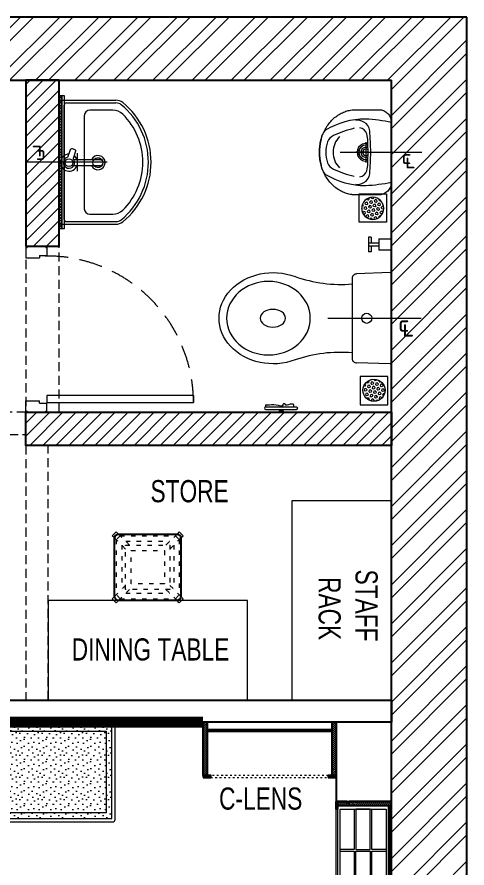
# Model space of a CAD drawing. Header units: feet. Extents: x 3148329 to 3155267, y -6063083 to -6048453.
# Drawn here: x 3153235 to 3155267, y -6052297 to -6048454 of the extents above; entities that cross this region are included whole.
import ezdxf

# ---------------------------------------------------------------- set-up
doc = ezdxf.new("R2010")
doc.units = ezdxf.units.FT
doc.header["$LTSCALE"] = 33
doc.header["$MEASUREMENT"] = 0
for name, pattern in [('a_p6_plan_L18$0$HIDDEN', [0.375, 0.25, -0.125]), ('ACAD_ISO03W100', [30, 12, -18]), ('CENTER', [2, 1.25, -0.25, 0.25, -0.25]), ('DOT2', [0.125, 0, -0.125]), ('HIDDEN', [9.524999999999995, 6.349999999999997, -3.174999999999998]), ('HIDDEN2', [4.7624999999999975, 3.174999999999998, -1.587499999999999])]:
    doc.linetypes.add(name, pattern=pattern)
doc.layers.add('A-WALL', color=1, linetype='Continuous')
for name, color, linetype, lineweight in [('centerline-toilets', 2, 'CENTER', 13), ('Door', 2, 'Continuous', 13), ('ele', 252, 'Continuous', 13), ('Fhitting', 152, 'Continuous', 30), ('HIDDEN LINE', 177, 'Continuous', 0), ('LENS-DIM', 252, 'Continuous', 5), ('LENS-DOOR', 34, 'Continuous', 20), ('LENS-HATCH', 251, 'Continuous', 5), ('LENS-PARTITION', 21, 'Continuous', 25), ('LENS-TEXT', 31, 'Continuous', 5), ('LENS_CURTAIN', 5, 'a_p6_plan_L18$0$HIDDEN', 9), ('LK-FF&E FLOOR', 1, 'Continuous', 9), ('LK-FF&E WALL', 1, 'Continuous', 9), ('LK-FLUTTED FINISH', 20, 'Continuous', 30), ('LN-ELEVATION-1', 81, 'Continuous', 25), ('LN-ELEVATION-2', 103, 'Continuous', 20), ('LN-ELEVATION-3', 125, 'Continuous', 18), ('LN-ELEVATION-4', 145, 'Continuous', 13), ('LN-ELEVATION-5', 167, 'Continuous', 5), ('LN-HATCH', 251, 'Continuous', 0), ('Mirror', 150, 'Continuous', 20), ('Panelling', 65, 'Continuous', 18), ('PARTITION', 22, 'Continuous', 30), ('PLANO-TXT', 252, 'Continuous', 5), ('Toilet', 5, 'Continuous', 9)]:
    doc.layers.add(name, color=color, linetype=linetype, lineweight=lineweight)
doc.styles.add('LK TXT', font='GILC____.TTF', dxfattribs={"height": 100})
doc.styles.get("Standard").update_dxf_attribs({"font": 'GILC____.TTF'})
pattern_1 = [(45, (7858054.083674966, 3504049.203216764), (-4.490128060534575, 4.490128060534575), [])]
pattern_2 = [(45, (3990327.293469645, 1709214.691590092), (-4.490128060534575, 4.490128060534575), [])]

# ---------------------------------------------------------------- blocks, each defined once
blk = doc.blocks.new('VC HD 1200')
at = {"layer": 'LN-HATCH', "ltscale": 0.5}
h = blk.add_hatch(dxfattribs=at)
h.set_pattern_fill('ANSI31', color=256, scale=2)
h.set_pattern_definition([(45, (3760859.752907088, 1795248.935917533), (-4.490128060534575, 4.490128060534575), [])])
h.paths.add_polyline_path([(-1200, 250), (-1200, 60), (-1194, 60), (-1194, 50), (-1200, 50), (-1200, 6), (-1182, 6), (-1182, 250)])
h = blk.add_hatch(dxfattribs=at)
h.set_pattern_fill('ANSI31', color=256, scale=2)
h.set_pattern_definition(pattern_1)
h.paths.add_polyline_path([(0, 250), (0, 60), (-6, 60), (-6, 50), (0, 50), (0, 6), (-18, 6), (-18, 250)])
h = blk.add_hatch(dxfattribs=at)
h.set_pattern_fill('ANSI31', color=256, scale=2)
h.set_pattern_definition([(45, (7858047.083674965, 3504049.203216764), (-4.490128060534575, 4.490128060534575), [])])
h.paths.add_polyline_path([(-1165, 6), (-1165, 0), (-1200, 0), (-1200, 6)])
h = blk.add_hatch(dxfattribs=at)
h.set_pattern_fill('ANSI31', color=256, scale=2)
h.set_pattern_definition(pattern_1)
h.paths.add_polyline_path([(-28, 6), (-28, 0), (0, 0), (0, 6)])
at = {"layer": 'LN-ELEVATION-1', "ltscale": 0.5}
for points in [[(-1200, 250), (-1200, 60), (-1194, 60), (-1194, 50), (-1200, 50), (-1200, 6), (-1182, 6), (-1182, 250)], [(-18, 238), (-1182, 238), (-1182, 244), (-18, 244)], [(0, 250), (0, 60), (-6, 60), (-6, 50), (0, 50), (0, 6), (-18, 6), (-18, 250)], [(-1165, 6), (-1165, 0), (-1200, 0), (-1200, 6)], [(-35, 6), (-35, 0), (0, 0), (0, 6)]]:
    blk.add_lwpolyline(points, close=True, dxfattribs=at)
at = {"layer": 'LN-ELEVATION-3', "ltscale": 0.5}
for p, q in [((-1182, 250), (-18, 250)), ((-1165, 6), (-35, 6)), ((-35, 0), (-1165, 0))]:
    blk.add_line(p, q, dxfattribs=at)
for points in [[(-1165.000000000465, 226), (-35, 226), (-35, 18), (-1165.000000000465, 18)], [(-1165.000000000465, 226), (-983.3333333334886, 226), (-983.3333333334886, 162), (-1165.000000000465, 162)], [(-975.3333333334886, 226), (-793.6666666665112, 226), (-793.6666666665112, 162), (-975.3333333334886, 162)], [(-785.6666666665112, 226), (-603.9999999995342, 226), (-603.9999999995342, 162), (-785.6666666665112, 162)], [(-595.9999999995342, 226), (-414.3333333325572, 226), (-414.3333333325572, 162), (-595.9999999995342, 162)], [(-406.3333333325572, 226), (-224.6666666655801, 226), (-224.6666666655801, 162), (-406.3333333325572, 162)], [(-216.6666666655801, 226), (-34.99999999860302, 226), (-34.99999999860302, 162), (-216.6666666655801, 162)], [(-1165.000000000465, 90), (-983.3333333334886, 90), (-983.3333333334886, 154), (-1165.000000000465, 154)], [(-975.3333333334886, 154), (-793.6666666665112, 154), (-793.6666666665112, 90), (-975.3333333334886, 90)], [(-785.6666666665112, 154), (-603.9999999995342, 154), (-603.9999999995342, 90), (-785.6666666665112, 90)], [(-595.9999999995342, 154), (-414.3333333325572, 154), (-414.3333333325572, 90), (-595.9999999995342, 90)], [(-406.3333333325572, 154), (-224.6666666655801, 154), (-224.6666666655801, 90), (-406.3333333325572, 90)], [(-216.6666666655801, 154), (-34.99999999860302, 154), (-34.99999999860302, 90), (-216.6666666655801, 90)], [(-1165.000000000465, 82), (-983.3333333334886, 82), (-983.3333333334886, 18), (-1165.000000000465, 18)], [(-975.3333333334886, 82), (-793.6666666665112, 82), (-793.6666666665112, 18), (-975.3333333334886, 18)], [(-785.6666666665112, 82), (-603.9999999995342, 82), (-603.9999999995342, 18), (-785.6666666665112, 18)], [(-595.9999999995342, 82), (-414.3333333325572, 82), (-414.3333333325572, 18), (-595.9999999995342, 18)], [(-406.3333333325572, 82), (-224.6666666655801, 82), (-224.6666666655801, 18), (-406.3333333325572, 18)], [(-216.6666666655801, 82), (-34.99999999860302, 82), (-34.99999999860302, 18), (-216.6666666655801, 18)]]:
    blk.add_lwpolyline(points, close=True, dxfattribs=at)
blk = doc.blocks.new('Stool')
at = {"layer": 'LN-ELEVATION-1', "ltscale": 0.5}
blk.add_lwpolyline([(-130, 300), (130, 300, -0.4142135623730951), (150, 280), (150, 20, -0.4142135623730951), (130, 0), (-130, 0, -0.4142135623730951), (-150, 20), (-150, 280, -0.4142135623730951)], format="xyb", close=True, dxfattribs=at)
at = {"layer": 'LN-ELEVATION-3', "linetype": 'ACAD_ISO03W100', "ltscale": 0.05}
for p, q in [((-100, 232.3223304701969), (-142.3743686703965, 274.6966991415247)), ((-142.3743686708621, 274.6966991410591), (-142.3743686708621, 25.30330085894093)), ((-82.3223304701969, 250), (-124.6966991401277, 292.374368671095)), ((-124.696699141059, 292.3743686703965), (124.6966991401277, 292.374368671095)), ((82.3223304701969, 250), (124.6966991401277, 292.374368671095)), ((100, 232.3223304701969), (142.3743686703965, 274.6966991415247)), ((142.3743686708621, 274.6966991410591), (142.3743686708621, 25.30330085894093)), ((-117.3743686703965, 249.6966991408263), (-117.3743686703965, 50.30330085847527)), ((-99.69669914059341, 267.3743686703965), (99.69669913966209, 267.374368671095)), ((117.3743686703965, 249.6966991408263), (117.3743686703965, 50.30330085847527)), ((-100, 67.67766952980308), (-142.3743686703965, 25.30330085847527)), ((-82.3223304701969, 50), (-124.6966991401277, 7.625631328905001)), ((82.3223304701969, 50), (124.6966991401277, 7.625631328905001)), ((100, 67.67766952980308), (142.3743686703965, 25.30330085847527)), ((-124.696699141059, 7.625631329603493), (124.6966991401277, 7.625631328905001)), ((-99.69669914059341, 32.62563132960349), (99.69669913966209, 32.625631328905))]:
    blk.add_line(p, q, dxfattribs=at)
for points in [[(-132.2008663183078, 299.8785358476453), (-124.696699141059, 292.3743686703965), (-142.3743686708621, 274.6966991410591), (-149.8785358476452, 282.200866318075)], [(132.2008663183078, 299.8785358476453), (124.696699141059, 292.3743686703965), (142.3743686708621, 274.6966991410591), (149.8785358476452, 282.200866318075)], [(-132.2008663183078, 0.1214641523547471), (-124.696699141059, 7.625631329603493), (-142.3743686708621, 25.30330085894093), (-149.8785358476452, 17.79913368192501)], [(132.2008663183078, 0.1214641523547471), (124.696699141059, 7.625631329603493), (142.3743686708621, 25.30330085894093), (149.8785358476452, 17.79913368192501)]]:
    blk.add_lwpolyline(points, dxfattribs=at)
for points in [[(-100, 250), (100, 250), (100, 50), (-100, 50)], [(-75, 225), (75, 225), (75, 75), (-75, 75)]]:
    blk.add_lwpolyline(points, close=True, dxfattribs=at)
at = {"layer": 'LN-ELEVATION-5', "ltscale": 0.5}
for points in [[(-149.8785358476452, 282.200866318075), (-160.0520382001996, 292.3743686706293), (-142.3743686708621, 310.0520381999668), (-132.2008663183078, 299.8785358478781)], [(149.8785358476452, 282.200866318075), (160.0520382001996, 292.3743686706293), (142.3743686708621, 310.0520381999668), (132.2008663183078, 299.8785358478781)], [(-149.8785358476452, 17.79913368192501), (-160.0520382001996, 7.625631329370662), (-142.3743686708621, -10.05203819996677), (-132.2008663183078, 0.1214641521219164)], [(149.8785358476452, 17.79913368192501), (160.0520382001996, 7.625631329370662), (142.3743686708621, -10.05203819996677), (132.2008663183078, 0.1214641521219164)]]:
    blk.add_lwpolyline(points, dxfattribs=at)
blk = doc.blocks.new('Wash Basin')
at = {"layer": 'PARTITION', "lineweight": 9}
h = blk.add_hatch(dxfattribs=at)
h.set_pattern_fill('ANSI38', color=256, scale=70, angle=989.9999999999998, style=0, double=1)
h.set_pattern_definition([(314.9999999999998, (-64.71346578747034, -33.324816188775), (6.187184335382297, 6.187184335382283), []), (44.99999999999993, (-64.71346578747034, -33.324816188775), (6.187184335382312, 18.56155300614686), [21.875, -13.125])])
h.paths.add_polyline_path([(300.0941287651658, -21.98777738679201), (-300.0941287651658, -22), (-300.0941287651658, -34), (300.0941287651658, -33.987777386792)])
at = {"layer": 'centerline-toilets', "linetype": 'HIDDEN', "ltscale": 10}
blk.add_line((0, -238.0678792903709), (0, 129.808006190935), dxfattribs=at)
at = {"layer": 'Mirror', "ltscale": 0.5}
blk.add_lwpolyline([(-300.0941287651658, -34), (-300.0941287651658, -46), (300.0941287651658, -46), (300.0941287651658, -34)], close=True, dxfattribs=at)
at = {"layer": 'Panelling', "lineweight": 9}
blk.add_lwpolyline([(-300.0941287651658, -22), (-300.0941287651658, -34), (300.0941287651658, -34), (300.0941287651658, -22)], close=True, dxfattribs=at)
at = {"layer": 'Toilet', "ltscale": 100}
for p, q in [((-280, -32.00000000058208), (-280, -278.3423135242919)), ((-270, -22.00000000058208), (270, -22.00000000058208)), ((280, -32.00000000058208), (280, -278.3423135242919)), ((-268, -55.00000000058207), (-268, -278.3423135242919)), ((-258, -45.00000000058207), (258, -45.00000000058207)), ((268, -55.00000000058207), (268, -278.3423135242919)), ((-14.75394256017171, -88.57836779823992), (-14.58294607303105, -207.8757586760221)), ((10.97367832274176, -207.8757587235195), (10.80268183583394, -88.55792254640254))]:
    blk.add_line(p, q, dxfattribs=at)
blk.add_lwpolyline([(23.11144540272653, -61.62355844548438), (57.69729334814474, -73.5425448747119, -0.4142135623700193), (61.41500012157485, -81.17003832559566), (57.50521344458684, -92.51523855014239, -0.4142135623687794), (49.87771999370306, -96.23294532380532), (16.08098082058132, -84.58590182231274)], format="xyb", dxfattribs=at)
blk.add_lwpolyline([(40.65695853624492, -103.2068005428882), (-41.09953799587674, -103.2068005428882)], dxfattribs=at)
blk.add_lwpolyline([(-235, -264.0271915069043, 0.1918964941694492), (-217.1874080155976, -308.7300831892808, 0.4202357661762754), (217.1874080155976, -308.7300831893172, 0.191896494169451), (235, -264.0271915069115), (235, -160.5000000005821, 0.4142135623730951), (210, -135.5000000005821), (-210, -135.5000000005821, 0.4142135623730951), (-235, -160.5000000005821)], format="xyb", close=True, dxfattribs=at)
for centre, radius in [((-1.975630321074277, -66.50000000058208), 17.5), ((-1.975630321074277, -196.7635957537459), 22.5)]:
    blk.add_circle(centre, radius, dxfattribs=at)
for centre, radius, start, end in [((-270, -32.00000000058208), 10, 90, 180), ((270, -32.00000000058208), 10, 0, 90), ((-258, -55.00000000058207), 10, 90, 180), ((258, -55.00000000058207), 10, 0, 90), ((-1.975630321074277, -197.065354476148), 32.14736256360053, 113.0897544120751, 66.24597926171971), ((-1.975630321074277, -196.7635957537459), 20.45924138120723, 128.0403438055863, 237.2899289984687), ((-1.975630321074277, -196.7635957537459), 20.45924138120723, 304.4732923270086, 50.73322655079215), ((-230, -278.3423135242919), 50, 180, 218.4460647329942), ((-230, -278.3423135242919), 38, 180, 218.4460647329942), ((0, -89.25957125263085), 335.7404287479508, 219.3129523468507, 320.6870476531492), ((230, -278.3423135242919), 38, 321.5539352670057, 0), ((230, -278.3423135242919), 50, 321.5539352670057, 0), ((0, -89.26318603751132), 347.736813963071, 219.2825773815098, 320.7174226184902)]:
    blk.add_arc(centre, radius, start, end, dxfattribs=at)
for centre, major_axis, ratio, start_param, end_param in [((-1.975630321074277, -66.50000000058208), (-0.0007244262846731, 38.33493659709939), 0.9999999997470119, 4.720493185551212, 9.081981632517541), ((-1.975630321074277, -66.50000000058208), (-0.161652407392657, -25.55611315046938), 0.9999999997364025, 1.769108159146172, 7.074098355705205), ((-1.975630321074277, -66.50000000058208), (-0.0007244262846731, 38.33493659709939), 0.9999999997470119, 3.484555387064545, 4.08357603994855), ((-1.80463387700729, -207.8757586997708), (-9.035631208577575, 9.035631208577575), 0.9999999999964067, 0.7853981615407268, 3.926990815130519)]:
    blk.add_ellipse(centre, major_axis=major_axis, ratio=ratio, start_param=start_param, end_param=end_param, dxfattribs=at)
at = {"layer": 'centerline-toilets', "linetype": 'DOT2', "insert": (33.33187728072517, 61.84688704169094), "char_height": 75, "width": 495.826660318515, "attachment_point": 5, "rotation": 90}
blk.add_mtext('{\\fISOCPEUR|b0|i0|c0|p34;℄}', dxfattribs=at)
blk = doc.blocks.new('DLF-RSP-AR-CD-DWG-4DT-3113$0$X-TYPICAL TOILET UPPER FLOORS - 02$0$urinals')
at = {"layer": 'Toilet'}
for p, q in [((-4.5475e-12, -15.56661428403458), (-4.5475e-12, 8.286377168158651)), ((-46.09715475669872, -115.0000000000218), (46.09715475669327, -115.0000000000218)), ((-2.7285e-12, -105.4429753783333), (-2.7285e-12, -161.0971547567169))]:
    blk.add_line(p, q, dxfattribs=at)
blk.add_lwpolyline([(134.9999999999991, 0), (-134.9999999999991, 0, 0.0369487664006767), (-149.9999999999982, -116.1503670555612, 0.1380941034158666), (-99.77423321075003, -297.0872948749238, 0.2217213641091726), (-52.01775628641091, -317.8890631478586, 0.0626559245730378), (-8.49796933122e-05, -325.0000017671497, 0.0626559245730475), (52.01758632703338, -317.8890631478586, 0.2217207008690154), (99.77423321075003, -297.0872948749238, 0.1380941034158641), (149.9999999999982, -116.1503670555685, 0.0369487664006777)], format="xyb", close=True, dxfattribs=at)
for centre, radius, start, end in [((-94.27481093352071, -144.9234715912316), 47.11810289109449, 93.37081731520148, 154.4824387253665), ((-71.39627009237483, -149.8700101487557), 40.22765506777335, 106.7015627441882, 169.7250358418294), ((3.245766915242711, -1238.155136518551), 1144.670244824663, 90.16246512528313, 95.02645179237909), ((-50.51241933281471, -225.3451602337737), 118.5326152894133, 89.54541335481511, 105.8857460775884), ((-0.1277772639159593, -996.2166668547361), 890.7737006409425, 89.99178119205142, 93.18195442305822), ((-2.7285e-12, -115.0000000000218), 40, 167.4279671994436, 12.57203280055641), ((-2.7285e-12, -115.0000000000218), 33, 164.1813978616258, 15.81860213837415), ((-2.7285e-12, -115.0000000000218), 32, 163.604929760328, 16.39507023967201), ((-2.7285e-12, -115.0000000000218), 22.62135413059903, 155.6653304376655, 24.33466956233444), ((-2.7285e-12, -115.0000000000218), 14.7323792469192, 139.9108800322804, 40.08911996771955), ((-3.245766915251806, -1238.155136518551), 1144.670244824663, 84.9735482076209, 89.83753487471687), ((0.1277772639068644, -996.2166668547361), 890.7737006409425, 86.81804557694178, 90.0082188079486), ((50.51241933280562, -225.3451602337737), 118.5326152894133, 74.1142539224116, 90.45458664518488), ((71.39627009236665, -149.8700101487557), 40.22765506777335, 10.27496415817055, 73.29843725581178), ((94.27481093351253, -144.9234715912316), 47.11810289109449, 25.51756127463352, 86.62918268479851), ((-90.95333014834432, -152.7329236622463), 53.77394921319929, 148.4868266886055, 188.6401109395215), ((90.95333014833614, -152.7329236622463), 53.77394921319929, 351.3598890604785, 31.51317331139444), ((413.8982963433118, -38.37868533186702), 538.1616565584166, 193.993991329024, 204.5632062434074), ((-413.8982963433209, -38.37868533186702), 538.1616565584166, 335.4367937565926, 346.006008670976), ((-30.08631462571975, -241.3059337647355), 50, 204.5632062434074, 250.460635897111), ((-1.627792572718135, -165.2706388237202), 97.64476427368265, 224.9999999998895, 270.9551967833812), ((1.62779257270995, -165.2706388237202), 97.64476427368265, 269.0448032166188, 315.0000000001105), ((30.08631462571157, -241.3059337647355), 50, 289.539364102889, 335.4367937565926), ((-1.533770255527997, -160.8517433121305), 135.3705133602697, 250.460635897111, 270.6491845270783), ((1.533770255519812, -160.8517433121305), 135.3705133602697, 269.3508154729217, 289.539364102889)]:
    blk.add_arc(centre, radius, start, end, dxfattribs=at)
blk.add_open_spline([(135.0000000000218, 0), (105.3353530385498, 0), (75.67070607707728, 0), (-13.32323480733907, 2.274e-13), (-72.65252873028328, 2.274e-13), (-132.6900719520337, 2.274e-13), (-133.3983212508398, 2.274e-13), (-134.281768448908, 2.274e-13), (-134.4569663481699, 2.274e-13), (-134.747600608502, 2.274e-13), (-134.8630369695722, 2.274e-13), (-135.0060892340055, 2.274e-13), (-135.0064624712894, -1.193277512e-07), (-135.0170531848381, -2.2849590096e-06), (-135.0223488443722, -4.0993359107e-06), (-135.0382367304996, -1.1737902696e-05), (-135.0488298646186, -1.97575291168e-05), (-135.0806128910378, -5.26041751527e-05), (-135.1018064074043, -8.62189622239e-05), (-135.1654014043424, -0.0002222625089416), (-135.207817332803, -0.0003598904754654), (-135.3351225205075, -0.0009139553433215), (-135.4200691828771, -0.001471573562867), (-135.6751356392894, -0.0037122140454358), (-135.8454819154825, -0.005963027991811), (-136.3574010580367, -0.0150109124137998), (-136.6998544433754, -0.0241035279482276), (-137.7305242649482, -0.0607541935196423), (-138.4220536117127, -0.097686986413919), (-140.5080748643645, -0.2474448411821868), (-141.9140495439027, -0.3992694707415012), (-146.1615007839476, -1.02114614714037), (-149.0331357298746, -1.658535092420152), (-154.7518101202553, -3.41613828127015), (-157.5984620125504, -4.536659711778838), (-163.1465284251908, -7.264764980859354), (-165.8474082270705, -8.872454711613045), (-170.981741827156, -12.53873878342233), (-173.4146413081869, -14.5971666483058), (-177.906166885367, -19.08908202548741), (-179.9643754122968, -21.52215186033345), (-183.6301907623958, -26.65676477099555), (-185.2376312556147, -29.35775349851633), (-187.9652297344436, -34.90597265862334), (-189.0854937427912, -37.75266842165093), (-190.8425938294221, -43.47137026403243), (-191.4797371708415, -46.34298888964758), (-191.9919097605824, -49.84306461127676), (-192.077374217121, -50.50936302376794), (-192.2977468813131, -52.49991862553179), (-192.3966084331296, -53.81579509073117), (-192.4734941441805, -55.66879078878696), (-192.4883196677314, -56.21857700367218), (-192.496870256929, -56.88770939302139), (-192.4980415940107, -57.00997546670373), (-192.4992414002611, -57.19748434012058), (-192.4995479992234, -57.26283923326923), (-192.4998738983178, -57.37188175668461), (-192.4999546497274, -57.41559451898957), (-192.4999950294581, -57.47262341266742), (-192.4999998312229, -57.48595819937031), (-192.5000003243775, -57.52595679718206), (-192.4999999999782, -57.60927353243437), (-192.4999999999782, -57.72001920997377), (-192.4999999999782, -57.77539204874369), (-192.4999999999782, -57.94151056505302), (-192.4999999999782, -58.05225624259264), (-192.4999999999782, -58.38449327521129), (-192.4999999999782, -58.60598463029032), (-192.4999999999782, -59.27045869552739), (-192.4999999999782, -59.71344140568567), (-192.4999999999782, -61.04238953616004), (-192.4999999999782, -61.92835495647637), (-192.4999999999782, -64.58625121742534), (-192.4999999999782, -66.35818205805799), (-192.4999999999782, -71.67397457995594), (-192.4999999999782, -75.21783626122124), (-192.4999999999782, -85.84942130501715), (-192.4999999999782, -92.93714466754773), (-192.4999999999782, -114.2003147551393), (-192.4999999999782, -128.3757614802005), (-192.4999999999782, -146.0625065335298), (-192.4999999999782, -144.5738048617977), (-192.4999999999782, -149.2112419741259), (-192.4999999999782, -150.3373807581863), (-192.4999999999782, -153.7157971103672), (-192.4999999999782, -155.9680746784879), (-192.4999999999782, -158.5060066698138), (-192.4999999999782, -158.7916610930192), (-192.4999999999782, -159.2427020504906), (-192.4999999999782, -159.4080885847565), (-192.4999999999782, -159.6877588407215), (-192.4999999999782, -159.8020425624204), (-192.4999999999782, -159.9401879191086), (-192.4999999999782, -159.9640495540977), (-192.4999999999782, -160.0097689728666), (-192.499996421247, -160.0440525330155), (-192.4999643757641, -160.104952970559), (-192.4999385281542, -160.1354066471763), (-192.4998314906368, -160.2267780325826), (-192.4997208060357, -160.2877060969351), (-192.4992706129669, -160.4705315680455), (-192.4988129651545, -160.5924702530042), (-192.4969661832839, -160.9584502616815), (-192.4951032094926, -161.2026555415623), (-192.4876087275813, -161.9359178476325), (-192.4800716371877, -162.4256213779233), (-192.4497571986702, -163.8972417424418), (-192.4192763048381, -164.8816689491061), (-192.2963859407732, -167.8443601815493), (-192.1725217451708, -169.8320432125226), (-191.6702797904039, -175.8273667212115), (-191.1611082412308, -179.8674218867413), (-189.2689630843825, -190.9417939809036), (-187.5187975353817, -198.0301520545986), (-182.8335725814559, -212.1757821290298), (-179.8980525958225, -219.2325052385784), (-172.8234117350846, -233.0968568300414), (-168.6841000434473, -239.9037905012674), (-159.2549403987001, -253.0454586305236), (-153.9652371668557, -259.379470229105), (-142.3610169376685, -271.3688433516364), (-136.0469754966913, -277.0235842421638), (-122.5830627030569, -287.4852784505018), (-115.4339174138625, -292.2918274844595), (-100.5336337623292, -300.9411013099287), (-92.78333124286517, -304.7837051255591), (-76.93540386034736, -311.4502324650508), (-68.83856359988783, -314.2743166926488), (-52.54813771902468, -318.9094578767903), (-44.3551540822018, -320.7208905446411), (-28.09766422605981, -323.3885338293181), (-20.03351017174828, -324.2452316631242), (-9.424407998249535, -324.8186507928577), (-6.740670549843343, -324.9146929727227), (-2.541294352623708, -324.9908912051677), (-1.014315851566152, -325.0028880619856), (2.036791116084486, -324.9959492932932), (3.569827181100436, -324.9769325151441), (8.189732633019958, -324.8718838178048), (11.29743471029269, -324.7378363960885), (20.68934946575928, -324.1333461154121), (27.04290265062991, -323.4601654556735), (41.80139781238676, -321.2305755023596), (50.23999478411247, -319.4658943264186), (67.03734023472111, -314.8652250617469), (75.39541298363952, -312.0287856304914), (91.75936961286243, -305.2736148746307), (99.7643516501057, -301.3546813595407), (115.1434400448929, -292.4912148852103), (122.5165764177182, -287.5468142099547), (136.3756982075897, -276.758097672075), (142.8608430866302, -270.9142526187757), (154.7380516223206, -258.5122041911341), (160.1295767143733, -251.9547274426545), (169.6852635787454, -238.3524876585086), (173.8492842636328, -231.3085654467875), (180.8978067359608, -216.9779216659792), (183.7825645728694, -209.6919949490896), (188.3007156192507, -195.1140848347474), (189.9346737316168, -187.8227087036603), (191.1840609344508, -179.3163223890908), (191.3580380264129, -178.0039348904486), (191.8233173539161, -174.0784034933799), (192.057946061775, -171.4769170618926), (192.282645325045, -167.9054949954279), (192.3343052322775, -166.9187583098144), (192.4580821737554, -163.9678661429329), (192.4989909393634, -162.013038042752), (192.5000275633615, -159.9821342127634), (192.5000000000218, -159.9224785452215), (192.5000000000218, -159.79307529839), (192.5000000000218, -159.7283736749743), (192.5000000000218, -159.5342688047269), (192.5000000000218, -159.4048655578954), (192.5000000000218, -159.0166558174007), (192.5000000000218, -158.7578493237377), (192.5000000000218, -157.9814298427484), (192.5000000000218, -157.4638168554225), (192.5000000000218, -155.9109778934439), (192.5000000000218, -154.8757519187916), (192.5000000000218, -151.7700739948347), (192.5000000000218, -149.6996220455301), (192.5000000000218, -143.4882661976162), (192.5000000000218, -144.347362299007), (192.5000000000218, -131.9246506031793), (192.5000000000218, -123.642842805961), (192.5000000000218, -98.79741941430552), (192.5000000000218, -82.23380381986885), (192.5000000000218, -64.84578365063203), (192.5000000000218, -64.0213790758321), (192.5000000000218, -61.54816535143254), (192.5000000000218, -59.89935620183292), (192.5000000000218, -58.00998844622473), (192.5000000000218, -57.76942984021594), (192.5000000000218, -57.49274907784002), (192.499998838924, -57.47911258059002), (192.4999756668194, -57.44431269662868), (192.4999561805543, -57.4269094915121), (192.4998739944462, -57.37469011354438), (192.499787567282, -57.3398641780534), (192.4994331634852, -57.23534753620175), (192.4990700643893, -57.16561799409532), (192.4975985787632, -56.95627575957587), (192.4961080012763, -56.81650945311571), (192.4900940107291, -56.39661016926675), (192.4840282944246, -56.11587673401686), (192.4595555625769, -55.2713907425973), (192.4348721360084, -54.70535101709879), (192.3348933918678, -52.99906669626466), (192.2336529024164, -51.85063392816892), (191.8201097009723, -48.38130602370188), (191.3976066809859, -46.03606142272087), (190.0123624707134, -40.43900391265924), (188.9035838720251, -37.18247124511481), (186.0547772968666, -30.82026903956307), (184.3144513501752, -27.71555679796666), (180.2457153816676, -21.83694617079323), (177.9175711211701, -19.06409479178683), (172.7827831035551, -14.00634504821505), (169.9769390510123, -11.72221112323927), (164.0463850254914, -7.747615767943671), (160.9227285040119, -6.057372140880033), (154.5371660888572, -3.309309329362349), (151.2761959855666, -2.251153484609176), (144.7863564140075, -0.7410639178328893), (141.558048455473, -0.2884559583496866), (137.2641564939213, -0.0330454220411411), (136.1252210402749, 0), (135.0000000000218, 0)], degree=3, knots=[0, 0, 0, 0, 0.3296071884608014, 0.3296071884608014, 0.9888215653824044, 0.9888215653824044, 0.9966910020358062, 0.9966910020358062, 0.9986376453609405, 0.9986376453609405, 0.9999202715950525, 0.9999202715950525, 1.000227114965755, 1.000227114965755, 1.000533958336457, 1.000533958336457, 1.001147645077862, 1.001147645077862, 1.002375018560673, 1.002375018560673, 1.004829765526294, 1.004829765526294, 1.009739259457536, 1.009739259457536, 1.019558247320021, 1.019558247320021, 1.039196223044989, 1.039196223044989, 1.078472174494926, 1.078472174494926, 1.1570240773948, 1.1570240773948, 1.314127883194549, 1.314127883194549, 1.471231688994297, 1.471231688994297, 1.628335494794045, 1.628335494794045, 1.785439300593793, 1.785439300593793, 1.942543106393542, 1.942543106393542, 2.09964691219329, 2.09964691219329, 2.256750717993039, 2.256750717993039, 2.413854523792787, 2.413854523792787, 2.45094359105979, 2.45094359105979, 2.525121725593796, 2.525121725593796, 2.55664088826819, 2.55664088826819, 2.563698676682492, 2.563698676682492, 2.567478738951607, 2.567478738951607, 2.570009988159922, 2.570009988159922, 2.570782632421826, 2.570782632421826, 2.572327920945634, 2.572327920945634, 2.573873209469442, 2.573873209469442, 2.576963786517057, 2.576963786517057, 2.583144940612287, 2.583144940612287, 2.595507248802747, 2.595507248802747, 2.620231865183668, 2.620231865183668, 2.669681097945509, 2.669681097945509, 2.768579563469191, 2.768579563469191, 2.966376494516556, 2.966376494516556, 3.361970356611286, 3.361970356611286, 3.459960077400161, 3.459960077400161, 3.491387206257657, 3.491387206257657, 3.55424146397265, 3.55424146397265, 3.562213215317918, 3.562213215317918, 3.566828653483477, 3.566828653483477, 3.570017966647174, 3.570017966647174, 3.57068387273989, 3.57068387273989, 3.57129385740351, 3.57129385740351, 3.57190384206713, 3.57190384206713, 3.573123811394369, 3.573123811394369, 3.575563750048849, 3.575563750048849, 3.580443627357808, 3.580443627357808, 3.590203381975726, 3.590203381975726, 3.609722891211562, 3.609722891211562, 3.648761909683234, 3.648761909683234, 3.726839946626579, 3.726839946626579, 3.861362010243008, 3.861362010243008, 3.995884073859437, 3.995884073859437, 4.130406137475866, 4.130406137475866, 4.264928201092295, 4.264928201092295, 4.399450264708724, 4.399450264708724, 4.533972328325153, 4.533972328325153, 4.668494391941582, 4.668494391941582, 4.803016455558011, 4.803016455558011, 4.93753851917444, 4.93753851917444, 5.072060582790869, 5.072060582790869, 5.118026198867305, 5.118026198867305, 5.144558031518944, 5.144558031518944, 5.171089864170584, 5.171089864170584, 5.224153529473863, 5.224153529473863, 5.330280860080422, 5.330280860080422, 5.468862833682332, 5.468862833682332, 5.607444807284243, 5.607444807284243, 5.746026780886153, 5.746026780886153, 5.884608754488064, 5.884608754488064, 6.023190728089974, 6.023190728089974, 6.161772701691885, 6.161772701691885, 6.300354675293795, 6.300354675293795, 6.438936648895706, 6.438936648895706, 6.577518622497616, 6.577518622497616, 6.60287550622664, 6.60287550622664, 6.653589273684687, 6.653589273684687, 6.673028302144214, 6.673028302144214, 6.711906359063266, 6.711906359063266, 6.71371198576324, 6.71371198576324, 6.715517612463215, 6.715517612463215, 6.719128865863165, 6.719128865863165, 6.726351372663065, 6.726351372663065, 6.740796386262864, 6.740796386262864, 6.769686413462464, 6.769686413462464, 6.827466467861662, 6.827466467861662, 6.943026576660058, 6.943026576660058, 7.174146794256852, 7.174146794256852, 7.63638722945044, 7.63638722945044, 7.659393868747179, 7.659393868747179, 7.705407147340659, 7.705407147340659, 7.712120410764156, 7.712120410764156, 7.713128470941848, 7.713128470941848, 7.71413653111954, 7.71413653111954, 7.716152651474923, 7.716152651474923, 7.720184892185691, 7.720184892185691, 7.728249373607226, 7.728249373607226, 7.744378336450297, 7.744378336450297, 7.776636262136437, 7.776636262136437, 7.841152113508718, 7.841152113508718, 7.970183816253281, 7.970183816253281, 8.148440131053812, 8.148440131053812, 8.32669644585434, 8.32669644585434, 8.504952760654874, 8.504952760654874, 8.683209075455405, 8.683209075455405, 8.861465390255937, 8.861465390255937, 9.039721705056468, 9.039721705056468, 9.217978019857, 9.217978019857, 9.283185307179586, 9.283185307179586, 9.283185307179586, 9.283185307179586], dxfattribs=at)
blk = doc.blocks.new('jALI')
at = {"layer": 'Toilet', "ltscale": 5}
h = blk.add_hatch(dxfattribs=at)
h.set_pattern_fill('HEX', color=256, scale=50, angle=135, double=1)
h.set_pattern_definition([(135, (-344825.8629864738, 460708.1869492117), (-7.654655446197432, -7.65465544619743), [6.25, -12.5]), (255, (-344825.8629864738, 460708.1869492117), (10.4564537967226, -2.80179835052517), [6.25, -12.5]), (195, (-344830.2824038562, 460712.6063665941), (2.801798350525164, -10.4564537967226), [6.25, -12.5])])
edge = h.paths.add_edge_path()
edge.add_arc((-393187.5478222936, 163647.6289079433), 50, -90, 270)
blk.add_lwpolyline([(-393249.5478222936, 163581.8745342398), (-393125.5478222936, 163581.8745342398), (-393125.5478222936, 163709.3782789116), (-393249.5478222936, 163709.3782789116)], close=True, dxfattribs=at)
blk.add_circle((-393187.5478222936, 163647.6289079433), 50, dxfattribs=at)
blk = doc.blocks.new('Urinal')
at = {"layer": 'centerline-toilets', "linetype": 'HIDDEN', "ltscale": 10}
blk.add_line((0, 230.8758839690709), (0, -137.000001512235), dxfattribs=at)
at = {"layer": 'Fhitting', "lineweight": 0, "ltscale": 0.5, "rotation": 180}
blk.add_blockref('DLF-RSP-AR-CD-DWG-4DT-3113$0$X-TYPICAL TOILET UPPER FLOORS - 02$0$urinals', (0, -4.656613e-10), dxfattribs=at)
at = {"layer": 'Fhitting', "lineweight": 0, "ltscale": 0.5, "xscale": -1, "rotation": 90}
blk.add_blockref('jALI', (163394.4367869734, -393103.5478222946), dxfattribs=at)
at = {"layer": 'centerline-toilets', "linetype": 'DOT2', "insert": (-31.35624695965089, -69.03888236299099), "char_height": 75, "width": 495.826660318515, "attachment_point": 5, "rotation": 269.99999999999994}
blk.add_mtext('{\\fISOCPEUR|b0|i0|c0|p34;℄}', dxfattribs=at)
blk = doc.blocks.new('WC')
at = {"layer": 'centerline-toilets', "linetype": 'HIDDEN', "ltscale": 10}
blk.add_line((0, 286.2958382707602), (0, -134.6853325402244), dxfattribs=at)
at = {"layer": 'Toilet'}
for p, q in [((-412.7979797990993, 566.9391568473073), (-412.7979797990993, 428.9391568473075)), ((-400.7979797990993, 566.9391568473073), (-400.7979797990993, 428.9391568473075)), ((-418.7979797990992, 506.9391568473074), (-424.7979797990992, 506.9391568473074)), ((-424.7979797990992, 506.9391568473074), (-424.7979797990992, 488.9391568473074)), ((-418.7979797990992, 506.9391568473074), (-418.7979797990992, 488.9391568473074)), ((-418.7979797990992, 503.9391568473075), (-412.7979797990993, 503.9391568473075)), ((-418.7979797990992, 488.9391568473074), (-424.7979797990992, 488.9391568473074)), ((-418.7979797990992, 491.9391568473074), (-412.7979797990993, 491.9391568473074)), ((-205.7725320039317, 5.926001816396819), (-201.7160837631672, 157.2330230183852)), ((180.5927414200269, 176.815278308868), (-182.556142896181, 176.815278308868)), ((205.7725320039317, 5.926001816396819), (199.7526822867803, 157.2330230183852)), ((-200.0543949760031, 0), (200.0543949760031, 0))]:
    blk.add_line(p, q, dxfattribs=at)
at = {"layer": 'Toilet', "ltscale": 100}
for p, q in [((366.0861393199302, 102.9920874625677), (300.3083048430271, 102.9920874625095)), ((300.30830484326, 91.54852218885208), (300.3083048430271, 102.9920874625095)), ((326.331082917517, 91.54852218885208), (300.30830484326, 91.54852218885208)), ((326.331082917517, 102.9920874625095), (326.331082917517, 57.21782636787975)), ((340.063361245906, 102.9920874625095), (340.0633612461388, 57.21782636787975)), ((366.086139320163, 91.54852218891027), (340.0633612461388, 91.54852218885208)), ((366.086139320163, 91.54852218891027), (366.086139320163, 102.9920874625677)), ((307.1744440074545, -4.074536e-10), (307.1744440074545, 57.21782636787975)), ((359.2200001559686, 57.21782636793796), (307.1744440074545, 57.21782636787975)), ((359.2200001559686, 57.21782636793796), (359.2200001559686, -3.49246e-10)), ((359.2200001559686, -3.49246e-10), (307.1744440074545, -4.074536e-10))]:
    blk.add_line(p, q, dxfattribs=at)
at = {"layer": 'Toilet'}
blk.add_circle((-0.2857134367804974, 111.5676235100181), 22.88713054731488, dxfattribs=at)
for centre, radius, start, end in [((-406.7979797990992, 566.9391568473073), 6, 0, 180), ((-406.7979797990992, 428.9391568473075), 6, 180, 0), ((-776.4252137581352, 231.0819697503539), 622.2680866278017, 354.9970003378784, 19.06186307169785), ((776.0328844110481, 226.3990844733362), 623.4432827196409, 160.519589047048, 184.5616761992302), ((-182.4380497655365, 157.5352372747657), 19.28040269973926, 90.35094080903318, 180.8981301276673), ((180.4746482893824, 157.5352372747657), 19.28040269973926, 359.1018698723327, 89.64905919096681), ((-200.0543949760031, 5.72178263682872), 5.72178263682872, 177.9545915110681, 270), ((200.0543949760031, 5.72178263682872), 5.72178263682872, 270, 2.045408488931865)]:
    blk.add_arc(centre, radius, start, end, dxfattribs=at)
at = {"layer": 'Toilet', "extrusion": (0, 0, -1)}
for centre, major_axis, ratio, start_param, end_param in [((0, 533.5337650458841), (-8.43e-14, -244.6286735628217), 0.8420279271674843, 7.436325980537995, 11.41322994100081), ((0, 535.0673360529563), (-1.97e-14, -57.2178263682872), 0.7, 1.570796326794896, 7.853981633974482)]:
    blk.add_ellipse(centre, major_axis=major_axis, ratio=ratio, start_param=start_param, end_param=end_param, dxfattribs=at)
blk.add_ellipse((0, 555.0129157723858), major_axis=(-6.5e-14, -188.8188270153477), ratio=0.8787878787878787, dxfattribs=at)
at = {"layer": 'Toilet'}
blk.add_open_spline([(-400.7979797990993, 440.9812579345889), (-397.1017245875382, 440.5392413198887), (-384.272368182084, 439.0050429589682), (-388.9986424445753, 459.3206578283151), (-395.6177634203054, 479.7532535305932), (-385.6000390281565, 477.9531818908857), (-385.8943579708215, 491.277749300945), (-402.6759011854702, 487.229470669479), (-384.8389140961484, 532.0884480134423), (-395.5184431350181, 546.6368104346082), (-390.8815714643073, 570.2364144729171), (-397.1683210631592, 568.7960733613664), (-400.7979797990993, 567.9644915373938)], degree=3, knots=[0, 0, 0, 0, 9.744971934705973, 33.82388686810737, 47.58355076290899, 49.4979151278385, 60.56050204634084, 63.82228440520703, 93.50801890349248, 135.7569247839274, 141.9043522613065, 150.3019062020757, 150.3019062020757, 150.3019062020757, 150.3019062020757], dxfattribs=at)
at = {"layer": 'Fhitting', "lineweight": 0, "ltscale": 0.5, "rotation": 270}
blk.add_blockref('jALI', (-163972.8745342343, -393109.1750712174), dxfattribs=at)
at = {"layer": 'centerline-toilets', "linetype": 'DOT2', "insert": (-35.88272588187829, -56.91358223470706), "char_height": 85.8267395524308, "width": 567.4024751774504, "attachment_point": 5, "rotation": 270}
blk.add_mtext('{\\fISOCPEUR|b0|i0|c0|p34;℄}', dxfattribs=at)
blk = doc.blocks.new('*U48')
at = {"layer": 'LENS-DOOR'}
for p, q in [((548121.7424194189, 1779235.250802667), (548121.7424194121, 1778573.792470707)), ((548121.7424194189, 1779235.250802667), (548152.9924194244, 1779235.250802653)), ((548152.9924193986, 1778573.792470693), (548152.9924194244, 1779235.250802653)), ((547447.2632527449, 1778568.584137414), (547452.4715860604, 1778568.584137391)), ((547447.2632527215, 1778484.134138707), (547447.2632527449, 1778568.584137414)), ((547452.4715860653, 1778573.792470743), (547488.9299194093, 1778573.792470734)), ((547452.4715860604, 1778568.584137391), (547452.4715860653, 1778573.792470743)), ((547488.9299193954, 1778539.938304132), (547488.9299194093, 1778573.792470734)), ((548121.7424194121, 1778573.792470707), (548152.9924193986, 1778573.792470693)), ((548192.054919424, 1778573.792470725), (548155.5965860707, 1778573.792470693)), ((548155.5965860611, 1778539.938304095), (548155.5965860707, 1778573.792470693)), ((548192.0549194146, 1778568.584137372), (548192.054919424, 1778573.792470725)), ((548197.2632527373, 1778568.584137372), (548192.0549194146, 1778568.584137372)), ((548197.2632527256, 1778484.134138697), (548197.2632527373, 1778568.584137372)), ((547488.9299193954, 1778539.938304132), (547499.3465860662, 1778539.938304113)), ((547499.3465860639, 1778478.925805386), (547499.3465860662, 1778539.938304113)), ((548145.179919409, 1778478.925805326), (548145.179919395, 1778539.938304067)), ((548155.5965860611, 1778539.938304095), (548145.179919395, 1778539.938304067)), ((547447.2632527215, 1778484.134138707), (547452.4715860627, 1778484.134138707)), ((547452.4715860627, 1778478.925805396), (547452.4715860627, 1778484.134138707)), ((547452.4715860627, 1778478.925805396), (547499.3465860639, 1778478.925805386)), ((548192.0549194006, 1778478.925805345), (548145.179919409, 1778478.925805326)), ((548192.0549194006, 1778478.925805345), (548192.0549194006, 1778484.134138698)), ((548197.2632527256, 1778484.134138697), (548192.0549194006, 1778484.134138698))]:
    blk.add_line(p, q, dxfattribs=at)
at = {"layer": 'LENS-DOOR', "color": 7, "linetype": 'HIDDEN2'}
blk.add_ellipse((548152.9924193986, 1778573.792470693), major_axis=(-661.4583333306382, 0.003443102111827), ratio=0.9999999979146821, start_param=-1.570791121506941, end_param=0.0512086788949202, dxfattribs=at)
blk = doc.blocks.new('A$C833728e1')
at = {"layer": 'LN-HATCH'}
h = blk.add_hatch(dxfattribs=at)
h.set_pattern_fill('ANSI32', color=256, scale=333, angle=180)
h.set_pattern_definition([(225, (-6260930.089527684, 5280203.047569703), (88.29995930067012, -88.29995930067015), []), (225, (-6260988.95616712, 5280203.047569703), (88.29995930067012, -88.29995930067015), [])])
h.paths.add_polyline_path([(4039.498601331375, 5375.317361555062), (698.5759105691686, 5375.317361555062), (698.5759105691686, 5090.091657181271), (3698.309710829519, 5090.091657181271), (3698.309710829519, 365.3691566465422), (3698.309710829519, -6929.025615117513), (4039.498601331375, -6929.025615117513)])
h = blk.add_hatch(dxfattribs=at)
h.set_pattern_fill('ANSI31', color=256, scale=333, angle=180)
h.set_pattern_definition([(225, (0, 0), (29.43331976689004, -29.43331976689005), [])])
h.paths.add_polyline_path([(2048.309710829519, 4340.091657181271), (2198.442810699344, 4340.091657181271), (2198.442810699344, 5090.091657181271), (2048.309710829519, 5090.091657181271)])
h.paths.add_polyline_path([(2048.309710829519, 3590.091657181271), (3698.309710829519, 3590.091657181271), (3698.309710829519, 3440.091657181271), (2048.309710829519, 3440.091657181271)])
at = {"layer": 'A-WALL'}
for p, q in [((4039.498601331375, 5375.317361555062), (-2898.605064523406, 5375.317361555062)), ((4039.498601331375, -6929.025615117513), (4039.498601331375, 5375.317361555062)), ((698.5759105691686, 5090.091657181271), (3698.309710829519, 5090.091657181271)), ((3698.309710829519, 365.3691566465422), (3698.309710829519, 5090.091657181271))]:
    blk.add_line(p, q, dxfattribs=at)
for points in [[(2048.309710829519, 4340.091657181271), (2198.442810699344, 4340.091657181271), (2198.442810699344, 5090.091657181271), (2048.309710829519, 5090.091657181271)], [(2048.309710829519, 3590.091657181271), (3698.309710829519, 3590.091657181271), (3698.309710829519, 3440.091657181271), (2048.309710829519, 3440.091657181271)]]:
    blk.add_lwpolyline(points, close=True, dxfattribs=at)
at = {"layer": 'LENS_CURTAIN', "ltscale": 5}
blk.add_lwpolyline([(2198.309710828588, 3590.091657181271), (2198.309710828588, 4340.091657181271), (2048.309710829519, 4340.091657181271), (2048.309710829519, 3590.091657181271)], close=True, dxfattribs=at)
at = {"layer": 'Door', "rotation": 270}
blk.add_blockref('*U48', (-1776430.616094506, 551787.3549099155), dxfattribs=at)
at = {"layer": 'ele', "color": 0, "lineweight": -2, "rotation": 90}
for name, p in [('Wash Basin', (2176.442810699344, 4719.469399885275)), ('Urinal', (3698.309710829519, 4764.258323897608)), ('WC', (3698.309710829519, 4014.889636983164))]:
    blk.add_blockref(name, p, dxfattribs=at)
blk = doc.blocks.new('CLENS 600')
at = {"layer": 'LN-HATCH', "ltscale": 0.5}
h = blk.add_hatch(dxfattribs=at)
h.set_pattern_fill('ANSI31', color=256, scale=2)
h.set_pattern_definition(pattern_2)
h.paths.add_polyline_path([(-600, 0), (-582, 0), (-582, -240), (-600, -240)])
h = blk.add_hatch(dxfattribs=at)
h.set_pattern_fill('ANSI31', color=256, scale=2)
h.set_pattern_definition([(45, (3975657.572909575, 1709214.691590092), (-4.490128060534575, 4.490128060534575), [])])
h.paths.add_polyline_path([(-18, 0), (0, 0), (0, -240), (-18, -240)])
h = blk.add_hatch(dxfattribs=at)
h.set_pattern_fill('ANSI31', color=256, scale=2)
h.set_pattern_definition([(45, (3990252.293469645, 1709214.691590092), (-4.490128060534575, 4.490128060534575), [])])
h.paths.add_polyline_path([(-582, -40), (-18, -40), (-18, -34), (-582, -34)])
h = blk.add_hatch(dxfattribs=at)
h.set_pattern_fill('ANSI31', color=256, scale=2)
h.set_pattern_definition(pattern_2)
h.paths.add_polyline_path([(-600, -250), (-565, -250), (-565, -240), (-600, -240)])
h = blk.add_hatch(dxfattribs=at)
h.set_pattern_fill('ANSI31', color=256, scale=2)
h.set_pattern_definition([(45, (3990177.293469646, 1709214.691590092), (-4.490128060534575, 4.490128060534575), [])])
h.paths.add_polyline_path([(-35, -250), (0, -250), (0, -240), (-35, -240)])
at = {"layer": 'HIDDEN LINE', "linetype": 'ACAD_ISO03W100', "ltscale": 0.02}
for p, q in [((-35, -240), (-565, -240)), ((-565, -250), (-35, -250))]:
    blk.add_line(p, q, dxfattribs=at)
at = {"layer": 'LN-ELEVATION-1', "ltscale": 0.5}
for points in [[(-600, 0), (-582, 0), (-582, -240), (-600, -240)], [(-18, 0), (0, 0), (0, -240), (-18, -240)], [(-582, -40), (-18, -40), (-18, -34), (-582, -34)], [(-600, -250), (-565, -250), (-565, -240), (-600, -240)], [(-35, -250), (0, -250), (0, -240), (-35, -240)]]:
    blk.add_lwpolyline(points, close=True, dxfattribs=at)
at = {"layer": 'LN-ELEVATION-4'}
blk.add_line((-18, 0), (-582, 0), dxfattribs=at)
blk = doc.blocks.new('2 seater bench')
at = {"layer": 'LENS-HATCH', "lineweight": 0}
h = blk.add_hatch(dxfattribs=at)
h.set_pattern_fill('STIP1', color=177, scale=100, angle=269.9999999999999, pattern_type=2)
h.set_pattern_definition([(270, (6617251.078707985, -170421.6063060569), (100, -1.516e-13), [0, -100]), (270, (6617235.078707984, -170433.6063060569), (100, -1.516e-13), [0, -100]), (270, (6617211.078707985, -170428.6063060569), (100, -1.516e-13), [0, -100]), (270, (6617188.078707985, -170463.6063060569), (100, -1.516e-13), [0, -100]), (270, (6617224.078707985, -170460.6063060569), (100, -1.516e-13), [0, -100]), (270, (6617248.078707985, -170487.6063060569), (100, -1.516e-13), [0, -100]), (270, (6617255.078707985, -170452.6063060569), (100, -1.516e-13), [0, -100]), (270, (6617214.078707985, -170494.6063060569), (100, -1.516e-13), [0, -100]), (270, (6617182.078707985, -170489.6063060569), (100, -1.516e-13), [0, -100]), (270, (6617167.078707985, -170415.6063060568), (100, -1.516e-13), [0, -100]), (270, (6617187.078707985, -170433.6063060569), (100, -1.516e-13), [0, -100]), (270, (6617168.078707984, -170447.6063060569), (100, -1.516e-13), [0, -100]), (270, (6617232.078707985, -170508.6063060569), (100, -1.516e-13), [0, -100]), (270, (6617207.078707984, -170476.6063060568), (100, -1.516e-13), [0, -100]), (270, (6617240.078707984, -170468.6063060569), (100, -1.516e-13), [0, -100]), (270, (6617231.078707984, -170485.6063060569), (100, -1.516e-13), [0, -100]), (270, (6617204.078707985, -170449.6063060568), (100, -1.516e-13), [0, -100]), (270, (6617258.078707984, -170477.6063060569), (100, -1.516e-13), [0, -100]), (270, (6617199.078707984, -170508.6063060569), (100, -1.516e-13), [0, -100]), (270, (6617169.078707985, -170505.6063060569), (100, -1.516e-13), [0, -100])])
h.paths.add_polyline_path([(585, 210), (0, 210), (0, -210), (585, -210)])
h.paths.add_polyline_path([(0, 245), (0, -210)])
h.paths.add_polyline_path([(-585, 210), (0, 210), (0, -210), (-585, -210)])
at = {"layer": 'LN-ELEVATION-2', "ltscale": 0.5}
for points in [[(-585, 210), (0, 210), (0, -210), (-585, -210)], [(585.0000000009313, 210), (0, 210), (0, -210), (585.0000000009313, -210)]]:
    blk.add_lwpolyline(points, close=True, dxfattribs=at)
at = {"layer": 'LN-ELEVATION-5', "ltscale": 0.5}
blk.add_lwpolyline([(590, 225), (-590, 225, 0.4142135623730951), (-600, 215), (-600, -215, 0.4142135623730951), (-590, -225), (590, -225, 0.4142135623730951), (600, -215), (600, 215, 0.4142135623730951)], format="xyb", close=True, dxfattribs=at)
blk.add_lwpolyline([(585, 210), (-585, 210), (-585, -210), (585, -210)], close=True, dxfattribs=at)
at = {"layer": 'LN-ELEVATION-5', "linetype": 'HIDDEN2', "ltscale": 11}
blk.add_lwpolyline([(-560, 185), (560.0000000009313, 185), (560.0000000009313, -185), (-560, -185)], close=True, dxfattribs=at)

msp = doc.modelspace()

# ---------------------------------------------------------------- linework, layer by layer
at = {"layer": 'LENS-PARTITION'}
for points in [[(3151096.701858153, -6051538.732323416), (3154925.430685037, -6051538.732323416), (3154925.430685037, -6051638.732241563), (3151096.701858153, -6051638.732241563)], [(3154675.430685037, -6051997.118417829), (3154925.430685037, -6051997.118417829), (3154925.430685037, -6051638.732241563), (3154675.430685037, -6051638.732241563)]]:
    msp.add_lwpolyline(points, close=True, dxfattribs=at)
at = {"layer": 'LENS_CURTAIN', "ltscale": 5}
for points in [[(3153275.430685037, -6050238.732241565), (3152146.70185815, -6050238.732241565), (3152146.70185815, -6050338.732241565), (3153275.430685037, -6050338.732241565)], [(3153375.430685037, -6051538.732241564), (3153375.430685037, -6050388.732241564), (3153275.430685037, -6050388.732241564), (3153275.430685037, -6051538.732241564)]]:
    msp.add_lwpolyline(points, close=True, dxfattribs=at)
at = {"layer": 'LK-FF&E WALL'}
for points in [[(3154925.430685037, -6051538.732241564), (3154925.430685037, -6050638.732241565), (3154475.430685037, -6050638.732241565), (3154475.430685037, -6051538.732241564)], [(3153375.430685037, -6051538.732241564), (3154275.430685037, -6051538.732241564), (3154275.430685037, -6051088.732241565), (3153375.430685037, -6051088.732241565)]]:
    msp.add_lwpolyline(points, close=True, dxfattribs=at)
at = {"layer": 'LK-FLUTTED FINISH', "linetype": 'ACAD_ISO03W100', "ltscale": 0.05, "const_width": 50}
msp.add_lwpolyline([(3154075.430685037, -6051638.732241563), (3150246.701858151, -6051638.732241565)], dxfattribs=at)

# ---------------------------------------------------------------- block references
at = {"layer": 'LENS-DIM', "color": 2}
msp.add_blockref('A$C833728e1', (3151227.120974207, -6053828.823898745), dxfattribs=at)
at = {"layer": 'LK-FF&E FLOOR'}
msp.add_blockref('2 seater bench', (3153078.181436796, -6051863.732241564), dxfattribs=at)
at = {"layer": 'LK-FF&E WALL'}
for name, p in [('Stool', (3153825.430685037, -6051088.732241565)), ('CLENS 600', (3154675.430685037, -6051638.732241563))]:
    msp.add_blockref(name, p, dxfattribs=at)
at = {"layer": 'LK-FF&E WALL', "rotation": 270}
msp.add_blockref('VC HD 1200', (3154675.430685037, -6053197.118417829), dxfattribs=at)

# ---------------------------------------------------------------- texts
at = {"layer": 'LENS-TEXT', "color": 0, "linetype": 'Continuous', "ltscale": 3, "char_height": 100, "attachment_point": 5, "style": 'LK TXT'}
for s, width, insert in [('STORE', 1099.486866972408, (3154014.375819871, -6050595.826905142)), ('DINING TABLE', 783.9636358173434, (3153837.99880337, -6051310.722394802))]:
    msp.add_mtext_dynamic_manual_height_columns(s, width=width, gutter_width=0.9999999999999992, heights=[0], dxfattribs=dict(at, insert=insert))
at = {"layer": 'LENS-TEXT', "color": 0, "linetype": 'Continuous', "ltscale": 3, "insert": (3154729.219250724, -6051111.495345504), "char_height": 100, "attachment_point": 5, "rotation": 269.99999999999994, "style": 'LK TXT'}
msp.add_mtext_dynamic_manual_height_columns('STAFF\\P RACK', width=1099.486866972408, gutter_width=0.9999999999999992, heights=[0], dxfattribs=at)
at = {"layer": 'PLANO-TXT', "linetype": 'Continuous', "ltscale": 3, "insert": (3154335.3553472, -6051984.272438793), "char_height": 100, "width": 244.6773255813953, "attachment_point": 5, "style": 'LK TXT'}
msp.add_mtext('C-LENS', dxfattribs=at)

doc.saveas('drawing.dxf')
